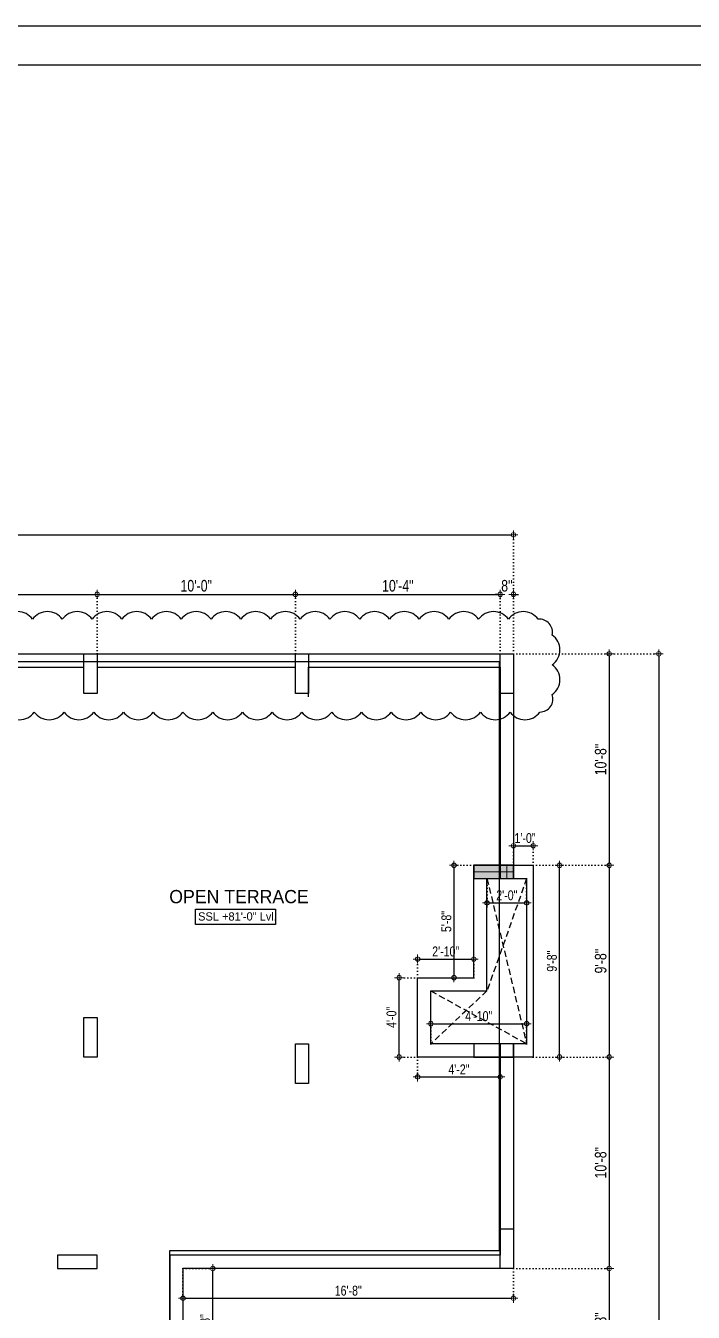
# Model space of a CAD drawing. Header units: inches. Extents: x 13 to 21264, y -72369 to -55.
# Drawn here: x 7186 to 7590, y -70974 to -70195 of the extents above; entities that cross this region are included whole.
import ezdxf

# ---------------------------------------------------------------- set-up
doc = ezdxf.new("R2010")
doc.units = ezdxf.units.IN
doc.header["$LTSCALE"] = 15
doc.header["$MEASUREMENT"] = 0
doc.header["$PDMODE"] = 34
doc.linetypes.add('DOT2', pattern=[0.125, 0, -0.125])
doc.linetypes.add('HIDDEN', pattern=[0.375, 0.25, -0.125])
doc.layers.get('0').update_dxf_attribs({"linetype": 'CONTINUOUS', "lineweight": 13})
doc.layers.get('DEFPOINTS').update_dxf_attribs({"linetype": 'CONTINUOUS', "lineweight": 13})
doc.layers.add('AR-COL-TYP', color=2, linetype='CONTINUOUS', lineweight=13)
doc.layers.add('INNER DIM', color=30, linetype='CONTINUOUS', lineweight=13)
doc.styles.add('rob', font='')
doc.styles.add('RS', font='', dxfattribs={"width": 0.8})
doc.styles.get('rob').set_extended_font_data('Century Gothic')
doc.styles.get('RS').set_extended_font_data('Century Gothic')
doc.dimstyles.new('SECTION DIM', dxfattribs={"dimscale": 0.6, "dimtxt": 9, "dimasz": 2, "dimexe": 0, "dimexo": 0, "dimgap": 1, "dimtad": 1, "dimzin": 3, "dimdsep": 46, "dimlunit": 4, "dimtxsty": 'RS', "dimblk1": 'CUT', "dimblk2": 'CUT', "dimsah": 1, "dimcen": 0, "dimclrd": 251, "dimclre": 21, "dimclrt": 4, "dimadec": 0, "dimazin": 0, "dimtfac": 1, "dimtix": 1, "dimtofl": 0, "dimtmove": 2, "dimatfit": 3, "dimfxl": 0, "dimtolj": 1, "dimtzin": 3, "dimarcsym": 0})

# ---------------------------------------------------------------- blocks, each defined once
blk = doc.blocks.new('ty col')
at = {"layer": 'AR-COL-TYP'}
h = blk.add_hatch(color=250, dxfattribs=at)
h.dxf.hatch_style = 1
h.paths.add_polyline_path([(-4.02, -20), (3.98, -20), (3.98, 4), (-4.02, 4)])
at = {"layer": 'AR-COL-TYP', "color": 5}
for p, q in [((-0.02, 4, 0), (-0.02, -20, 0)), ((-4.02, -16, 0), (3.98, -16, 0))]:
    blk.add_line(p, q, dxfattribs=at)
at = {"layer": 'AR-COL-TYP', "elevation": 0}
blk.add_lwpolyline([(-4.02, -20), (3.98, -20), (3.98, 4), (-4.02, 4)], close=True, dxfattribs=at)
blk = doc.blocks.new('CUT')
at = {"layer": 'INNER DIM', "color": 8}
blk.add_line((-1.8, 0), (1.8, 0), dxfattribs=at)
at = {"layer": 'INNER DIM', "color": 9}
blk.add_line((0, 1.8), (0, -1.8), dxfattribs=at)
blk.add_circle((0, 0), 0.9, dxfattribs=at)
blk = doc.blocks.new('*D1184')
at = {"color": 8, "linetype": 'DOT2', "lineweight": -2, "transparency": 16777216}
for p, q in [((6925.62, -70575.63), (6925.62, -70539.63)), ((7229.62, -70575.49), (7229.62, -70539.63))]:
    blk.add_line(p, q, dxfattribs=at)
at = {"color": 0, "lineweight": -2, "transparency": 16777216}
blk.add_line((6927.12, -70539.63), (7228.12, -70539.63), dxfattribs=at)
at = {"layer": 'DEFPOINTS', "color": 0, "transparency": 16777216}
for p in [(7229.62, -70539.63), (6925.62, -70575.63, 0.01), (7229.62, -70575.49, 0.01)]:
    blk.add_point(p, dxfattribs=at)
at = {"color": 0, "lineweight": -2, "transparency": 16777216, "xscale": 1.5, "yscale": 1.5, "zscale": 1.5, "rotation": 180}
blk.add_blockref('CUT', (6925.62, -70539.63), dxfattribs=at)
at = {"color": 0, "lineweight": -2, "transparency": 16777216, "xscale": 1.5, "yscale": 1.5, "zscale": 1.5}
blk.add_blockref('CUT', (7229.62, -70539.63), dxfattribs=at)
at = {"color": 0, "lineweight": -2, "transparency": 16777216, "insert": (7077.62, -70534.46), "char_height": 7, "attachment_point": 5, "style": 'RS'}
blk.add_mtext('\\A1;25\'-4"', dxfattribs=at)
blk = doc.blocks.new('*D1185')
at = {"color": 8, "linetype": 'DOT2', "lineweight": -2, "transparency": 16777216}
for p, q in [((7229.62, -70575.49), (7229.62, -70539.63)), ((7349.62, -70575.49), (7349.62, -70539.63))]:
    blk.add_line(p, q, dxfattribs=at)
at = {"color": 0, "lineweight": -2, "transparency": 16777216}
blk.add_line((7231.12, -70539.63), (7348.12, -70539.63), dxfattribs=at)
at = {"layer": 'DEFPOINTS', "color": 0, "transparency": 16777216}
for p in [(7349.62, -70539.63), (7229.62, -70575.49, 0.01), (7349.62, -70575.49, 0.01)]:
    blk.add_point(p, dxfattribs=at)
at = {"color": 0, "lineweight": -2, "transparency": 16777216, "xscale": 1.5, "yscale": 1.5, "zscale": 1.5, "rotation": 180}
blk.add_blockref('CUT', (7229.62, -70539.63), dxfattribs=at)
at = {"color": 0, "lineweight": -2, "transparency": 16777216, "xscale": 1.5, "yscale": 1.5, "zscale": 1.5}
blk.add_blockref('CUT', (7349.62, -70539.63), dxfattribs=at)
at = {"color": 0, "lineweight": -2, "transparency": 16777216, "insert": (7289.62, -70534.46), "char_height": 7, "attachment_point": 5, "style": 'RS'}
blk.add_mtext('\\A1;10\'-0"', dxfattribs=at)
blk = doc.blocks.new('*D1186')
at = {"color": 8, "linetype": 'DOT2', "lineweight": -2, "transparency": 16777216}
for p, q in [((7349.62, -70575.49), (7349.62, -70539.63)), ((7473.62, -70575.63), (7473.62, -70539.63))]:
    blk.add_line(p, q, dxfattribs=at)
at = {"color": 0, "lineweight": -2, "transparency": 16777216}
blk.add_line((7351.12, -70539.63), (7472.12, -70539.63), dxfattribs=at)
at = {"layer": 'DEFPOINTS', "color": 0, "transparency": 16777216}
for p in [(7473.62, -70539.63), (7349.62, -70575.49, 0.01), (7473.62, -70575.63, 0.01)]:
    blk.add_point(p, dxfattribs=at)
at = {"color": 0, "lineweight": -2, "transparency": 16777216, "xscale": 1.5, "yscale": 1.5, "zscale": 1.5, "rotation": 180}
blk.add_blockref('CUT', (7349.62, -70539.63), dxfattribs=at)
at = {"color": 0, "lineweight": -2, "transparency": 16777216, "xscale": 1.5, "yscale": 1.5, "zscale": 1.5}
blk.add_blockref('CUT', (7473.62, -70539.63), dxfattribs=at)
at = {"color": 0, "lineweight": -2, "transparency": 16777216, "insert": (7411.62, -70534.46), "char_height": 7, "attachment_point": 5, "style": 'RS'}
blk.add_mtext('\\A1;10\'-4"', dxfattribs=at)
blk = doc.blocks.new('*D1187')
at = {"color": 0, "lineweight": -2, "transparency": 16777216}
for p, q in [((7472.12, -70539.63), (7470.62, -70539.63)), ((7483.12, -70539.63), (7484.62, -70539.63))]:
    blk.add_line(p, q, dxfattribs=at)
at = {"color": 8, "linetype": 'DOT2', "lineweight": -2, "transparency": 16777216}
for p, q in [((7473.62, -70575.63), (7473.62, -70539.63)), ((7481.62, -70575.63), (7481.62, -70539.63))]:
    blk.add_line(p, q, dxfattribs=at)
at = {"layer": 'DEFPOINTS', "color": 0, "transparency": 16777216}
for p in [(7481.62, -70539.63), (7473.62, -70575.63, 0.01), (7481.62, -70575.63, 0.01)]:
    blk.add_point(p, dxfattribs=at)
at = {"color": 0, "lineweight": -2, "transparency": 16777216, "xscale": 1.5, "yscale": 1.5, "zscale": 1.5}
blk.add_blockref('CUT', (7473.62, -70539.63), dxfattribs=at)
at = {"color": 0, "lineweight": -2, "transparency": 16777216, "xscale": 1.5, "yscale": 1.5, "zscale": 1.5, "rotation": 180}
blk.add_blockref('CUT', (7481.62, -70539.63), dxfattribs=at)
at = {"color": 0, "lineweight": -2, "transparency": 16777216, "insert": (7477.62, -70534.46), "char_height": 7, "attachment_point": 5, "style": 'RS'}
blk.add_mtext('\\A1;8"', dxfattribs=at)
blk = doc.blocks.new('*D1188')
at = {"color": 8, "linetype": 'DOT2', "lineweight": -2, "transparency": 16777216}
for p, q in [((6673.62, -70575.63), (6673.62, -70503.63)), ((7481.62, -70575.63), (7481.62, -70503.63))]:
    blk.add_line(p, q, dxfattribs=at)
at = {"color": 0, "lineweight": -2, "transparency": 16777216}
blk.add_line((6675.12, -70503.63), (7480.12, -70503.63), dxfattribs=at)
at = {"layer": 'DEFPOINTS', "color": 0, "transparency": 16777216}
for p in [(7481.62, -70503.63), (6673.62, -70575.63, 0), (7481.62, -70575.63)]:
    blk.add_point(p, dxfattribs=at)
at = {"color": 0, "lineweight": -2, "transparency": 16777216, "xscale": 1.5, "yscale": 1.5, "zscale": 1.5, "rotation": 180}
blk.add_blockref('CUT', (6673.62, -70503.63), dxfattribs=at)
at = {"color": 0, "lineweight": -2, "transparency": 16777216, "xscale": 1.5, "yscale": 1.5, "zscale": 1.5}
blk.add_blockref('CUT', (7481.62, -70503.63), dxfattribs=at)
at = {"color": 0, "lineweight": -2, "transparency": 16777216, "insert": (7077.62, -70498.46), "char_height": 7, "attachment_point": 5, "style": 'RS'}
blk.add_mtext('\\A1;67\'-4"', dxfattribs=at)
blk = doc.blocks.new('*D1288')
at = {"color": 21, "linetype": 'DOT2', "lineweight": -2, "transparency": 16777216}
for p, q in [((7281.61, -70947.63), (7299.61, -70947.63)), ((7281.61, -71015.63), (7299.61, -71015.63))]:
    blk.add_line(p, q, dxfattribs=at)
at = {"color": 0, "lineweight": -2, "transparency": 16777216}
blk.add_line((7299.61, -71014.13), (7299.61, -70949.13), dxfattribs=at)
at = {"layer": 'DEFPOINTS', "color": 0, "transparency": 16777216}
for p in [(7281.61, -70947.63, 0.01), (7299.61, -70947.63), (7281.61, -71015.63, 0.01)]:
    blk.add_point(p, dxfattribs=at)
at = {"color": 0, "lineweight": -2, "transparency": 16777216, "xscale": 1.5, "yscale": 1.5, "zscale": 1.5}
for p, rotation in [((7299.61, -70947.63), 90), ((7299.61, -71015.63), 270)]:
    blk.add_blockref('CUT', p, dxfattribs=dict(at, rotation=rotation))
at = {"color": 0, "lineweight": -2, "transparency": 16777216, "insert": (7295.04, -70981.63), "char_height": 6, "attachment_point": 5, "rotation": 90, "style": 'RS'}
blk.add_mtext('\\A1;5\'-8"', dxfattribs=at)
blk = doc.blocks.new('*D1289')
at = {"color": 21, "linetype": 'DOT2', "lineweight": -2, "transparency": 16777216}
for p, q in [((7281.61, -70947.63), (7281.61, -70965.63)), ((7481.62, -70947.63), (7481.62, -70965.63))]:
    blk.add_line(p, q, dxfattribs=at)
at = {"color": 0, "lineweight": -2, "transparency": 16777216}
blk.add_line((7283.11, -70965.63), (7480.12, -70965.63), dxfattribs=at)
at = {"layer": 'DEFPOINTS', "color": 0, "transparency": 16777216}
for p in [(7281.61, -70947.63), (7481.62, -70947.63, 0.01), (7481.62, -70965.63)]:
    blk.add_point(p, dxfattribs=at)
at = {"color": 0, "lineweight": -2, "transparency": 16777216, "xscale": 1.5, "yscale": 1.5, "zscale": 1.5, "rotation": 180}
blk.add_blockref('CUT', (7281.61, -70965.63), dxfattribs=at)
at = {"color": 0, "lineweight": -2, "transparency": 16777216, "xscale": 1.5, "yscale": 1.5, "zscale": 1.5}
blk.add_blockref('CUT', (7481.62, -70965.63), dxfattribs=at)
at = {"color": 0, "lineweight": -2, "transparency": 16777216, "insert": (7381.62, -70961.06), "char_height": 6, "attachment_point": 5, "style": 'RS'}
blk.add_mtext('\\A1;16\'-8"', dxfattribs=at)
blk = doc.blocks.new('*D1290')
at = {"color": 21, "linetype": 'DOT2', "lineweight": -2, "transparency": 16777216}
for p, q in [((7431.62, -70811.63), (7431.62, -70799.48)), ((7489.62, -70811.63), (7489.62, -70799.48))]:
    blk.add_line(p, q, dxfattribs=at)
at = {"color": 0, "lineweight": -2, "transparency": 16777216}
blk.add_line((7433.12, -70799.48), (7488.12, -70799.48), dxfattribs=at)
at = {"layer": 'DEFPOINTS', "color": 0, "transparency": 16777216}
for p in [(7489.62, -70799.48), (7431.62, -70811.63, 0.01), (7489.62, -70811.63, 0)]:
    blk.add_point(p, dxfattribs=at)
at = {"color": 0, "lineweight": -2, "transparency": 16777216, "xscale": 1.5, "yscale": 1.5, "zscale": 1.5, "rotation": 180}
blk.add_blockref('CUT', (7431.62, -70799.48), dxfattribs=at)
at = {"color": 0, "lineweight": -2, "transparency": 16777216, "xscale": 1.5, "yscale": 1.5, "zscale": 1.5}
blk.add_blockref('CUT', (7489.62, -70799.48), dxfattribs=at)
at = {"color": 0, "lineweight": -2, "transparency": 16777216, "insert": (7460.62, -70794.91), "char_height": 6, "attachment_point": 5, "style": 'RS'}
blk.add_mtext('\\A1;4\'-10"', dxfattribs=at)
blk = doc.blocks.new('*D1291')
at = {"color": 21, "linetype": 'DOT2', "lineweight": -2, "transparency": 16777216}
for p, q in [((7493.62, -70703.61), (7509.5, -70703.61)), ((7493.62, -70819.63), (7509.5, -70819.63))]:
    blk.add_line(p, q, dxfattribs=at)
at = {"color": 0, "lineweight": -2, "transparency": 16777216}
blk.add_line((7509.5, -70818.13), (7509.5, -70705.11), dxfattribs=at)
at = {"layer": 'DEFPOINTS', "color": 0, "transparency": 16777216}
for p in [(7493.62, -70703.61, 0.01), (7509.5, -70703.61), (7493.62, -70819.63, 0.01)]:
    blk.add_point(p, dxfattribs=at)
at = {"color": 0, "lineweight": -2, "transparency": 16777216, "xscale": 1.5, "yscale": 1.5, "zscale": 1.5}
for p, rotation in [((7509.5, -70703.61), 90), ((7509.5, -70819.63), 270)]:
    blk.add_blockref('CUT', p, dxfattribs=dict(at, rotation=rotation))
at = {"color": 0, "lineweight": -2, "transparency": 16777216, "insert": (7504.93, -70761.62), "char_height": 6, "attachment_point": 5, "rotation": 90, "style": 'RS'}
blk.add_mtext('\\A1;9\'-8"', dxfattribs=at)
blk = doc.blocks.new('*D1292')
at = {"color": 21, "linetype": 'DOT2', "lineweight": -2, "transparency": 16777216}
for p, q in [((7465.62, -70711.61), (7465.62, -70726.37)), ((7489.62, -70711.61), (7489.62, -70726.37))]:
    blk.add_line(p, q, dxfattribs=at)
at = {"color": 0, "lineweight": -2, "transparency": 16777216}
blk.add_line((7467.12, -70726.37), (7488.12, -70726.37), dxfattribs=at)
at = {"layer": 'DEFPOINTS', "color": 0, "transparency": 16777216}
for p in [(7465.62, -70711.61, 0.01), (7489.62, -70711.61, 0.01), (7489.62, -70726.37)]:
    blk.add_point(p, dxfattribs=at)
at = {"color": 0, "lineweight": -2, "transparency": 16777216, "xscale": 1.5, "yscale": 1.5, "zscale": 1.5, "rotation": 180}
blk.add_blockref('CUT', (7465.62, -70726.37), dxfattribs=at)
at = {"color": 0, "lineweight": -2, "transparency": 16777216, "xscale": 1.5, "yscale": 1.5, "zscale": 1.5}
blk.add_blockref('CUT', (7489.62, -70726.37), dxfattribs=at)
at = {"color": 0, "lineweight": -2, "transparency": 16777216, "insert": (7477.62, -70721.8), "char_height": 6, "attachment_point": 5, "style": 'RS'}
blk.add_mtext('\\A1;2\'-0"', dxfattribs=at)
blk = doc.blocks.new('*D1293')
at = {"color": 21, "linetype": 'DOT2', "lineweight": -2, "transparency": 16777216}
for p, q in [((7481.62, -70703.61), (7481.62, -70691.77)), ((7493.62, -70703.61), (7493.62, -70691.77))]:
    blk.add_line(p, q, dxfattribs=at)
at = {"color": 0, "lineweight": -2, "transparency": 16777216}
blk.add_line((7483.12, -70691.77), (7492.12, -70691.77), dxfattribs=at)
at = {"layer": 'DEFPOINTS', "color": 0, "transparency": 16777216}
for p in [(7493.62, -70691.77), (7481.62, -70703.61, 0.01), (7493.62, -70703.61, 0)]:
    blk.add_point(p, dxfattribs=at)
at = {"color": 0, "lineweight": -2, "transparency": 16777216, "xscale": 1.5, "yscale": 1.5, "zscale": 1.5, "rotation": 180}
blk.add_blockref('CUT', (7481.62, -70691.77), dxfattribs=at)
at = {"color": 0, "lineweight": -2, "transparency": 16777216, "xscale": 1.5, "yscale": 1.5, "zscale": 1.5}
blk.add_blockref('CUT', (7493.62, -70691.77), dxfattribs=at)
at = {"color": 0, "lineweight": -2, "transparency": 16777216, "insert": (7488.64, -70687.14), "char_height": 6, "attachment_point": 5, "style": 'RS'}
blk.add_mtext('\\A1;1\'-0"', dxfattribs=at)
blk = doc.blocks.new('*D1294')
at = {"color": 21, "linetype": 'DOT2', "lineweight": -2, "transparency": 16777216}
for p, q in [((7423.62, -70819.63), (7423.62, -70831.68)), ((7473.62, -70819.63), (7473.62, -70831.68))]:
    blk.add_line(p, q, dxfattribs=at)
at = {"color": 0, "lineweight": -2, "transparency": 16777216}
blk.add_line((7425.12, -70831.68), (7472.12, -70831.68), dxfattribs=at)
at = {"layer": 'DEFPOINTS', "color": 0, "transparency": 16777216}
for p in [(7423.62, -70819.63, 0.01), (7473.62, -70819.63, 0.01), (7473.62, -70831.68)]:
    blk.add_point(p, dxfattribs=at)
at = {"color": 0, "lineweight": -2, "transparency": 16777216, "xscale": 1.5, "yscale": 1.5, "zscale": 1.5, "rotation": 180}
blk.add_blockref('CUT', (7423.62, -70831.68), dxfattribs=at)
at = {"color": 0, "lineweight": -2, "transparency": 16777216, "xscale": 1.5, "yscale": 1.5, "zscale": 1.5}
blk.add_blockref('CUT', (7473.62, -70831.68), dxfattribs=at)
at = {"color": 0, "lineweight": -2, "transparency": 16777216, "insert": (7448.62, -70827.1), "char_height": 6, "attachment_point": 5, "style": 'RS'}
blk.add_mtext('\\A1;4\'-2"', dxfattribs=at)
blk = doc.blocks.new('*D1295')
at = {"color": 21, "linetype": 'DOT2', "lineweight": -2, "transparency": 16777216}
for p, q in [((7423.62, -70771.63), (7412.41, -70771.63)), ((7423.62, -70819.63), (7412.41, -70819.63))]:
    blk.add_line(p, q, dxfattribs=at)
at = {"color": 0, "lineweight": -2, "transparency": 16777216}
blk.add_line((7412.41, -70818.13), (7412.41, -70773.13), dxfattribs=at)
at = {"layer": 'DEFPOINTS', "color": 0, "transparency": 16777216}
for p in [(7412.41, -70771.63), (7423.62, -70771.63, 0.01), (7423.62, -70819.63)]:
    blk.add_point(p, dxfattribs=at)
at = {"color": 0, "lineweight": -2, "transparency": 16777216, "xscale": 1.5, "yscale": 1.5, "zscale": 1.5}
for p, rotation in [((7412.41, -70771.63), 90), ((7412.41, -70819.63), 270)]:
    blk.add_blockref('CUT', p, dxfattribs=dict(at, rotation=rotation))
at = {"color": 0, "lineweight": -2, "transparency": 16777216, "insert": (7407.83, -70795.63), "char_height": 6, "attachment_point": 5, "rotation": 90, "style": 'RS'}
blk.add_mtext('\\A1;4\'-0"', dxfattribs=at)
blk = doc.blocks.new('*D1296')
at = {"color": 21, "linetype": 'DOT2', "lineweight": -2, "transparency": 16777216}
for p, q in [((7423.62, -70771.63), (7423.62, -70760.36)), ((7457.62, -70771.63), (7457.62, -70760.36))]:
    blk.add_line(p, q, dxfattribs=at)
at = {"color": 0, "lineweight": -2, "transparency": 16777216}
blk.add_line((7425.12, -70760.36), (7456.12, -70760.36), dxfattribs=at)
at = {"layer": 'DEFPOINTS', "color": 0, "transparency": 16777216}
for p in [(7457.62, -70760.36), (7423.62, -70771.63, 0.01), (7457.62, -70771.63, 0.01)]:
    blk.add_point(p, dxfattribs=at)
at = {"color": 0, "lineweight": -2, "transparency": 16777216, "xscale": 1.5, "yscale": 1.5, "zscale": 1.5, "rotation": 180}
blk.add_blockref('CUT', (7423.62, -70760.36), dxfattribs=at)
at = {"color": 0, "lineweight": -2, "transparency": 16777216, "xscale": 1.5, "yscale": 1.5, "zscale": 1.5}
blk.add_blockref('CUT', (7457.62, -70760.36), dxfattribs=at)
at = {"color": 0, "lineweight": -2, "transparency": 16777216, "insert": (7440.62, -70755.79), "char_height": 6, "attachment_point": 5, "style": 'RS'}
blk.add_mtext('\\A1;2\'-10"', dxfattribs=at)
blk = doc.blocks.new('*D1297')
at = {"color": 21, "linetype": 'DOT2', "lineweight": -2, "transparency": 16777216}
for p, q in [((7457.62, -70703.61), (7445.62, -70703.61)), ((7457.62, -70771.63), (7445.62, -70771.63))]:
    blk.add_line(p, q, dxfattribs=at)
at = {"color": 0, "lineweight": -2, "transparency": 16777216}
blk.add_line((7445.62, -70705.11), (7445.62, -70770.13), dxfattribs=at)
at = {"layer": 'DEFPOINTS', "color": 0, "transparency": 16777216}
for p in [(7457.62, -70703.61, 0.01), (7445.62, -70771.63), (7457.62, -70771.63)]:
    blk.add_point(p, dxfattribs=at)
at = {"color": 0, "lineweight": -2, "transparency": 16777216, "xscale": 1.5, "yscale": 1.5, "zscale": 1.5}
for p, rotation in [((7445.62, -70703.61), 90), ((7445.62, -70771.63), 270)]:
    blk.add_blockref('CUT', p, dxfattribs=dict(at, rotation=rotation))
at = {"color": 0, "lineweight": -2, "transparency": 16777216, "insert": (7441.05, -70737.62), "char_height": 6, "attachment_point": 5, "rotation": 90, "style": 'RS'}
blk.add_mtext('\\A1;5\'-8"', dxfattribs=at)
blk = doc.blocks.new('*D1242')
at = {"color": 8, "linetype": 'DOT2', "lineweight": -2, "transparency": 16777216}
for p, q in [((7481.62, -70575.63), (7569.62, -70575.63)), ((7485.62, -72101.64), (7569.62, -72101.64))]:
    blk.add_line(p, q, dxfattribs=at)
at = {"color": 0, "lineweight": -2, "transparency": 16777216}
blk.add_line((7569.62, -70577.13), (7569.62, -72100.14), dxfattribs=at)
at = {"layer": 'DEFPOINTS', "color": 0, "transparency": 16777216}
for p in [(7481.62, -70575.63, 0.01), (7485.62, -72101.64, 0.01), (7569.62, -72101.64)]:
    blk.add_point(p, dxfattribs=at)
at = {"color": 0, "lineweight": -2, "transparency": 16777216, "xscale": 1.5, "yscale": 1.5, "zscale": 1.5}
for p, rotation in [((7569.62, -70575.63), 90), ((7569.62, -72101.64), 270)]:
    blk.add_blockref('CUT', p, dxfattribs=dict(at, rotation=rotation))
at = {"color": 0, "lineweight": -2, "transparency": 16777216, "insert": (7564.45, -71338.63), "char_height": 7, "attachment_point": 5, "rotation": 90, "style": 'RS'}
blk.add_mtext('\\A1;127\'-2"', dxfattribs=at)
blk = doc.blocks.new('*D1243')
at = {"color": 8, "linetype": 'DOT2', "lineweight": -2, "transparency": 16777216}
for p, q in [((7481.62, -70575.63), (7539.62, -70575.63)), ((7493.62, -70703.61), (7539.62, -70703.61))]:
    blk.add_line(p, q, dxfattribs=at)
at = {"color": 0, "lineweight": -2, "transparency": 16777216}
blk.add_line((7539.62, -70577.13), (7539.62, -70702.11), dxfattribs=at)
at = {"layer": 'DEFPOINTS', "color": 0, "transparency": 16777216}
for p in [(7481.62, -70575.63), (7493.62, -70703.61), (7539.62, -70703.61)]:
    blk.add_point(p, dxfattribs=at)
at = {"color": 0, "lineweight": -2, "transparency": 16777216, "xscale": 1.5, "yscale": 1.5, "zscale": 1.5}
for p, rotation in [((7539.62, -70575.63), 90), ((7539.62, -70703.61), 270)]:
    blk.add_blockref('CUT', p, dxfattribs=dict(at, rotation=rotation))
at = {"color": 0, "lineweight": -2, "transparency": 16777216, "insert": (7534.45, -70639.62), "char_height": 7, "attachment_point": 5, "rotation": 90, "style": 'RS'}
blk.add_mtext('\\A1;10\'-8"', dxfattribs=at)
blk = doc.blocks.new('*D1244')
at = {"color": 8, "linetype": 'DOT2', "lineweight": -2, "transparency": 16777216}
for p, q in [((7493.62, -70703.61), (7539.62, -70703.61)), ((7512.2, -70819.63), (7539.62, -70819.63))]:
    blk.add_line(p, q, dxfattribs=at)
at = {"color": 0, "lineweight": -2, "transparency": 16777216}
blk.add_line((7539.62, -70705.11), (7539.62, -70818.13), dxfattribs=at)
at = {"layer": 'DEFPOINTS', "color": 0, "transparency": 16777216}
for p in [(7493.62, -70703.61), (7512.2, -70819.63), (7539.62, -70819.63)]:
    blk.add_point(p, dxfattribs=at)
at = {"color": 0, "lineweight": -2, "transparency": 16777216, "xscale": 1.5, "yscale": 1.5, "zscale": 1.5}
for p, rotation in [((7539.62, -70703.61), 90), ((7539.62, -70819.63), 270)]:
    blk.add_blockref('CUT', p, dxfattribs=dict(at, rotation=rotation))
at = {"color": 0, "lineweight": -2, "transparency": 16777216, "insert": (7534.45, -70761.62), "char_height": 7, "attachment_point": 5, "rotation": 90, "style": 'RS'}
blk.add_mtext('\\A1;9\'-8"', dxfattribs=at)
blk = doc.blocks.new('*D1245')
at = {"color": 8, "linetype": 'DOT2', "lineweight": -2, "transparency": 16777216}
for p, q in [((7512.2, -70819.63), (7539.62, -70819.63)), ((7481.62, -70947.63), (7539.62, -70947.63))]:
    blk.add_line(p, q, dxfattribs=at)
at = {"color": 0, "lineweight": -2, "transparency": 16777216}
blk.add_line((7539.62, -70821.13), (7539.62, -70946.13), dxfattribs=at)
at = {"layer": 'DEFPOINTS', "color": 0, "transparency": 16777216}
for p in [(7512.2, -70819.63), (7481.62, -70947.63), (7539.62, -70947.63)]:
    blk.add_point(p, dxfattribs=at)
at = {"color": 0, "lineweight": -2, "transparency": 16777216, "xscale": 1.5, "yscale": 1.5, "zscale": 1.5}
for p, rotation in [((7539.62, -70819.63), 90), ((7539.62, -70947.63), 270)]:
    blk.add_blockref('CUT', p, dxfattribs=dict(at, rotation=rotation))
at = {"color": 0, "lineweight": -2, "transparency": 16777216, "insert": (7534.45, -70883.63), "char_height": 7, "attachment_point": 5, "rotation": 90, "style": 'RS'}
blk.add_mtext('\\A1;10\'-8"', dxfattribs=at)
blk = doc.blocks.new('*D1246')
at = {"color": 8, "linetype": 'DOT2', "lineweight": -2, "transparency": 16777216}
for p, q in [((7481.62, -70947.63), (7539.62, -70947.63)), ((7281.61, -71015.63), (7539.62, -71015.63))]:
    blk.add_line(p, q, dxfattribs=at)
at = {"color": 0, "lineweight": -2, "transparency": 16777216}
blk.add_line((7539.62, -70949.13), (7539.62, -71014.13), dxfattribs=at)
at = {"layer": 'DEFPOINTS', "color": 0, "transparency": 16777216}
for p in [(7481.62, -70947.63), (7281.61, -71015.63), (7539.62, -71015.63)]:
    blk.add_point(p, dxfattribs=at)
at = {"color": 0, "lineweight": -2, "transparency": 16777216, "xscale": 1.5, "yscale": 1.5, "zscale": 1.5}
for p, rotation in [((7539.62, -70947.63), 90), ((7539.62, -71015.63), 270)]:
    blk.add_blockref('CUT', p, dxfattribs=dict(at, rotation=rotation))
at = {"color": 0, "lineweight": -2, "transparency": 16777216, "insert": (7534.45, -70981.63), "char_height": 7, "attachment_point": 5, "rotation": 90, "style": 'RS'}
blk.add_mtext('\\A1;5\'-8"', dxfattribs=at)

msp = doc.modelspace()

# ---------------------------------------------------------------- linework, layer by layer
at = {"color": 0, "lineweight": -2, "ltscale": 3}
for p, q in [((7121.616, -70575.626, -0.009), (7481.618, -70575.625, -0.017)), ((7349.618, -70593.644, -0.009), (7349.618, -70575.625, -0.009)), ((7481.618, -70575.625, -0.009), (7481.618, -70711.61, -0.009)), ((7129.616, -70583.626, -0.009), (7221.619, -70583.626, -0.009)), ((7229.618, -70583.626, -0.009), (7349.617, -70583.625, -0.009)), ((7357.617, -70583.625, -0.009), (7473.618, -70583.625, -0.009)), ((7357.618, -70601.644, -0.009), (7357.618, -70583.625, -0.009)), ((7473.618, -70583.625, -0.009), (7473.618, -70711.61, -0.009)), ((7481.618, -70703.61, -0.017), (7493.618, -70703.61, -0.017)), ((7493.618, -70703.61, -0.017), (7493.618, -70819.626, -0.009)), ((7473.618, -70711.61, -0.009), (7473.618, -70711.61, -0.009)), ((7481.618, -70711.61, -0.009), (7481.618, -70711.61, -0.009)), ((7481.621, -70711.61, -0.017), (7489.621, -70711.61, -0.017)), ((7489.618, -70711.61, -0.022), (7489.618, -70811.626, -0.022)), ((7489.618, -70811.623, -0.009), (7481.617, -70811.625, -0.009)), ((7481.618, -70811.625, -0.009), (7481.618, -70947.634, -0.009)), ((7493.618, -70819.626, -0.009), (7481.619, -70819.625, -0.009)), ((7481.618, -70947.634, -0.009), (7281.615, -70947.634, -0.009)), ((7281.615, -70947.634, -0.009), (7281.615, -71015.633, -0.009))]:
    msp.add_line(p, q, dxfattribs=at)
for points in [[(4629.154, -70195.499), (8394.824, -70195.499), (8394.824, -72368.968), (4629.154, -72368.968)], [(4652.815, -70219.16), (8371.163, -70219.16), (8371.163, -72345.307), (4652.815, -72345.307)]]:
    msp.add_lwpolyline(points, close=True, dxfattribs=at)
msp.add_lwpolyline([(7173.617, -70610.84, 0.5205671), (7191.617, -70610.84, 0.5205671), (7209.617, -70610.84, 0.5205671), (7227.617, -70610.84, 0.5205671), (7245.617, -70610.84, 0.5205671), (7263.617, -70610.84, 0.5205671), (7281.617, -70610.84, 0.5205671), (7299.617, -70610.84, 0.5205671), (7317.617, -70610.84, 0.5205671), (7335.617, -70610.84, 0.5205671), (7353.617, -70610.84, 0.5205671), (7371.617, -70610.84, 0.5205671), (7389.617, -70610.84, 0.5205671), (7407.617, -70610.84, 0.5205671), (7425.617, -70610.84, 0.5205671), (7443.617, -70610.84, 0.5205671), (7461.617, -70610.84, 0.5205671), (7479.617, -70610.84, 0.5205671), (7497.617, -70610.84, 0.5205671), (7505.036, -70600.259, 0.5205671), (7505.036, -70582.259, 0.5205671), (7505.036, -70564.259, 0.5205671), (7496.57, -70554.726, 0.5205671), (7478.57, -70554.726, 0.5205671), (7460.57, -70554.726, 0.5205671), (7442.57, -70554.726, 0.5205671), (7424.57, -70554.726, 0.5205671), (7406.57, -70554.726, 0.5205671), (7388.57, -70554.726, 0.5205671), (7370.57, -70554.726, 0.5205671), (7352.57, -70554.726, 0.5205671), (7334.57, -70554.726, 0.5205671), (7316.57, -70554.726, 0.5205671), (7298.57, -70554.726, 0.5205671), (7280.57, -70554.726, 0.5205671), (7262.57, -70554.726, 0.5205671), (7244.57, -70554.726, 0.5205671), (7226.57, -70554.726, 0.5205671), (7208.57, -70554.726, 0.5205671), (7190.57, -70554.726, 0.5205671), (7172.57, -70554.726, 0.5205671)], format="xyb", dxfattribs=at)
msp.add_lwpolyline([(4943.194, -72094.491), (4943.194, -71345.76), (7064.498, -71345.76), (7064.498, -71008.659), (6807.215, -71008.659), (6807.215, -70939.717), (6654.7, -70939.717), (6654.7, -70580.336), (7472.95, -70580.336), (7472.95, -70936.992), (7273.404, -70936.992), (7273.404, -71006.061), (7273.404, -71340.974), (7303.229, -71340.974), (7303.229, -71313.444), (7488.636, -71313.444), (7488.636, -72103.233), (4942.843, -72103.233), (4942.843, -72093.122), (4942.843, -72090.418), (4943.213, -72090.418)], dxfattribs=at)
at = {"color": 0, "lineweight": -2, "ltscale": 3, "elevation": -0.009}
for points in [[(7221.619, -70575.625), (7229.619, -70575.625), (7229.619, -70599.625), (7221.619, -70599.625)], [(7349.617, -70575.625), (7357.617, -70575.625), (7357.617, -70599.625), (7349.617, -70599.625)], [(7473.618, -70575.625), (7481.618, -70575.625), (7481.618, -70599.625), (7473.618, -70599.625)], [(7481.618, -70703.61), (7457.618, -70703.61), (7457.618, -70711.61), (7481.618, -70711.61)], [(7221.618, -70795.625), (7229.618, -70795.625), (7229.618, -70819.625), (7221.618, -70819.625)], [(7349.616, -70811.625), (7357.616, -70811.625), (7357.616, -70835.625), (7349.616, -70835.625)], [(7481.618, -70811.625), (7457.618, -70811.625), (7457.618, -70819.625), (7481.618, -70819.625)], [(7473.618, -70923.634), (7481.618, -70923.634), (7481.618, -70947.634), (7473.618, -70947.634)], [(7229.618, -70939.634), (7205.618, -70939.634), (7205.618, -70947.634), (7229.618, -70947.634)]]:
    msp.add_lwpolyline(points, close=True, dxfattribs=at)
for points in [[(7481.618, -70819.625), (7423.616, -70819.626), (7423.616, -70771.626), (7457.618, -70771.626), (7457.618, -70703.61), (7481.618, -70703.61), (7481.621, -70703.61)], [(7481.618, -70811.625), (7431.616, -70811.626), (7431.616, -70779.626), (7465.618, -70779.626), (7465.618, -70711.61), (7481.618, -70711.61), (7481.618, -70711.61), (7481.621, -70711.61)], [(7473.618, -70811.625), (7473.618, -70939.634), (7273.615, -70939.634), (7273.615, -71007.633), (7257.615, -71007.633), (7257.615, -71042.635)]]:
    msp.add_lwpolyline(points, dxfattribs=at)
at = {"color": 0, "linetype": 'HIDDEN', "lineweight": -2}
for points, elevation in [([(7465.617, -70711.61), (7489.618, -70811.623)], -0.004), ([(7489.617, -70711.61), (7465.618, -70779.626)], -0.004), ([(7431.616, -70779.626), (7489.618, -70811.626)], -0.009), ([(7465.618, -70779.626), (7431.616, -70811.626)], -0.004)]:
    msp.add_lwpolyline(points, dxfattribs=dict(at, elevation=elevation))
at = {"color": 0, "lineweight": -2, "elevation": -0.022}
msp.add_lwpolyline([(7289.145, -70730.112), (7337.618, -70730.112), (7337.618, -70739.51), (7289.145, -70739.51)], close=True, dxfattribs=at)

# ---------------------------------------------------------------- block references
at = {"color": 0, "linetype": 'ByBlock', "lineweight": -2, "xscale": -1, "rotation": 89.99999996665316}
msp.add_blockref('ty col', (7461.613, -70707.633, -0.009), dxfattribs=at)

# ---------------------------------------------------------------- texts
at = {"color": 0, "lineweight": -2, "style": 'rob'}
msp.add_text('OPEN TERRACE', height=8, rotation=359.999901, dxfattribs=at).set_placement((7273.309, -70726.548, -0.031))
msp.add_text('SSL +81\'-0" Lvl. ', height=5, dxfattribs=at).set_placement((7290.735, -70737.051, -0.022))

# ---------------------------------------------------------------- dimensions: what is measured, and where the dimension line sits
at = {"color": 0, "lineweight": -2}
for base, p1, p2, override, picture, middle in [((7481.618, -70503.626, 0.004), (6673.618, -70575.625, 0.004), (7481.618, -70575.625, 0.004), {"dimscale": 1, "dimtxt": 7, "dimasz": 1.5, "dimclrd": 0, "dimclre": 8, "dimclrt": 0, "dimfxl": 2}, '*D1188', (7077.618, -70498.459, 0.004)), ((7229.619, -70539.626, -0.009), (6925.616, -70575.625, 0.004), (7229.619, -70575.493, 0.004), {"dimscale": 1, "dimtxt": 7, "dimasz": 1.5, "dimclrd": 0, "dimclre": 8, "dimclrt": 0, "dimfxl": 2}, '*D1184', (7077.617, -70534.459, -0.009)), ((7349.617, -70539.626, -0.009), (7229.619, -70575.493, 0.004), (7349.617, -70575.493, 0.004), {"dimscale": 1, "dimtxt": 7, "dimasz": 1.5, "dimclrd": 0, "dimclre": 8, "dimclrt": 0, "dimfxl": 2}, '*D1185', (7289.618, -70534.459, -0.009)), ((7473.617, -70539.626, -0.009), (7349.617, -70575.493, 0.004), (7473.617, -70575.625, 0.004), {"dimscale": 1, "dimtxt": 7, "dimasz": 1.5, "dimclrd": 0, "dimclre": 8, "dimclrt": 0, "dimfxl": 2}, '*D1186', (7411.617, -70534.459, -0.009)), ((7481.618, -70539.626, -0.009), (7473.617, -70575.625, 0.004), (7481.618, -70575.625, 0.004), {"dimscale": 1, "dimtxt": 7, "dimasz": 1.5, "dimclrd": 0, "dimclre": 8, "dimclrt": 0, "dimfxl": 2}, '*D1187', (7477.617, -70534.459, -0.009)), ((7489.617, -70726.368, -0.009), (7465.617, -70711.61, -0.004), (7489.617, -70711.61, -0.004), {"dimscale": 1, "dimtxt": 6, "dimasz": 1.5, "dimclrd": 0, "dimclrt": 0, "dimfxl": 2}, '*D1292', (7477.617, -70721.797, -0.009)), ((7457.617, -70760.359, -0.009), (7423.616, -70771.626, 0.004), (7457.617, -70771.626, 0.004), {"dimscale": 1, "dimtxt": 6, "dimasz": 1.5, "dimclrd": 0, "dimclrt": 0, "dimfxl": 2}, '*D1296', (7440.617, -70755.787, -0.009)), ((7489.617, -70799.482, -0.009), (7431.616, -70811.626, 0.004), (7489.617, -70811.626, -0.007), {"dimscale": 1, "dimtxt": 6, "dimasz": 1.5, "dimclrd": 0, "dimclrt": 0, "dimfxl": 2}, '*D1290', (7460.617, -70794.91, -0.009)), ((7473.618, -70831.676, -0.009), (7423.616, -70819.626, 0.004), (7473.618, -70819.626, 0.004), {"dimscale": 1, "dimtxt": 6, "dimasz": 1.5, "dimclrd": 0, "dimclrt": 0, "dimfxl": 2}, '*D1294', (7448.617, -70827.105, -0.009)), ((7481.617, -70965.634, -0.009), (7281.614, -70947.634, -0.009), (7481.617, -70947.634, 0.004), {"dimscale": 1, "dimtxt": 6, "dimasz": 1.5, "dimclrd": 0, "dimclrt": 0, "dimfxl": 2}, '*D1289', (7381.616, -70961.063, -0.009))]:
    dim = msp.add_linear_dim(base=base, p1=p1, p2=p2, dimstyle='SECTION DIM', override=override, dxfattribs=at)
    dim.commit()
    dim.dimension.update_dxf_attribs({"geometry": picture, "text_midpoint": middle})
for base, p1, p2, override, picture, middle in [((7569.616, -72101.636, -0.009), (7481.617, -70575.625, 0.004), (7485.616, -72101.636, 0.004), {"dimscale": 1, "dimtxt": 7, "dimasz": 1.5, "dimclrd": 0, "dimclre": 8, "dimclrt": 0, "dimfxl": 2}, '*D1242', (7564.449, -71338.631, -0.009)), ((7539.6159, -70703.61, -0.009), (7481.6175, -70575.6253, -0.009), (7493.6171, -70703.61, -0.009), {"dimscale": 1, "dimtxt": 7, "dimasz": 1.5, "dimclrd": 0, "dimclre": 8, "dimclrt": 0, "dimfxl": 2}, '*D1243', (7534.4493, -70639.6176, -0.009)), ((7445.617, -70771.626, -0.009), (7457.617, -70703.61, 0.004), (7457.617, -70771.626, -0.009), {"dimscale": 1, "dimtxt": 6, "dimasz": 1.5, "dimclrd": 0, "dimclrt": 0, "dimfxl": 2}, '*D1297', (7441.046, -70737.618, -0.009)), ((7509.501, -70703.61, -0.009), (7493.617, -70819.626, 0.004), (7493.617, -70703.61, -0.004), {"dimscale": 1, "dimtxt": 6, "dimasz": 1.5, "dimclrd": 0, "dimclrt": 0, "dimfxl": 2}, '*D1291', (7504.93, -70761.618, -0.009)), ((7539.616, -70819.626, -0.009), (7493.617, -70703.61, -0.009), (7512.201, -70819.626, -0.009), {"dimscale": 1, "dimtxt": 7, "dimasz": 1.5, "dimclrd": 0, "dimclre": 8, "dimclrt": 0, "dimfxl": 2}, '*D1244', (7534.449, -70761.618, -0.009)), ((7412.405, -70771.626, -0.009), (7423.616, -70819.626, -0.009), (7423.616, -70771.626, 0.004), {"dimscale": 1, "dimtxt": 6, "dimasz": 1.5, "dimclrd": 0, "dimclrt": 0, "dimfxl": 2}, '*D1295', (7407.834, -70795.626, -0.009)), ((7539.616, -70947.634, -0.009), (7512.201, -70819.626, -0.009), (7481.617, -70947.634, -0.009), {"dimscale": 1, "dimtxt": 7, "dimasz": 1.5, "dimclrd": 0, "dimclre": 8, "dimclrt": 0, "dimfxl": 2}, '*D1245', (7534.449, -70883.63, -0.009)), ((7299.614, -70947.634, -0.009), (7281.614, -71015.633, 0.004), (7281.614, -70947.634, 0.004), {"dimscale": 1, "dimtxt": 6, "dimasz": 1.5, "dimclrd": 0, "dimclrt": 0, "dimfxl": 2}, '*D1288', (7295.043, -70981.633, -0.009)), ((7539.616, -71015.633, -0.009), (7481.617, -70947.634, -0.009), (7281.614, -71015.633, -0.009), {"dimscale": 1, "dimtxt": 7, "dimasz": 1.5, "dimclrd": 0, "dimclre": 8, "dimclrt": 0, "dimfxl": 2}, '*D1246', (7534.449, -70981.634, -0.009))]:
    dim = msp.add_linear_dim(base=base, p1=p1, p2=p2, angle=90, dimstyle='SECTION DIM', override=override, dxfattribs=at)
    dim.commit()
    dim.dimension.update_dxf_attribs({"geometry": picture, "text_midpoint": middle})
dim = msp.add_linear_dim(base=(7493.616, -70691.768, -0.009), p1=(7481.62, -70703.61, 0.004), p2=(7493.616, -70703.61, -0.005), dimstyle='SECTION DIM', override={"dimscale": 1, "dimtxt": 6, "dimasz": 1.5, "dimclrd": 0, "dimclrt": 0, "dimfxl": 2}, dxfattribs=at)
dim.commit()
dim.dimension.update_dxf_attribs({"geometry": '*D1293', "text_midpoint": (7488.638, -70687.144, -0.009), "dimtype": 160})

doc.saveas('drawing.dxf')
